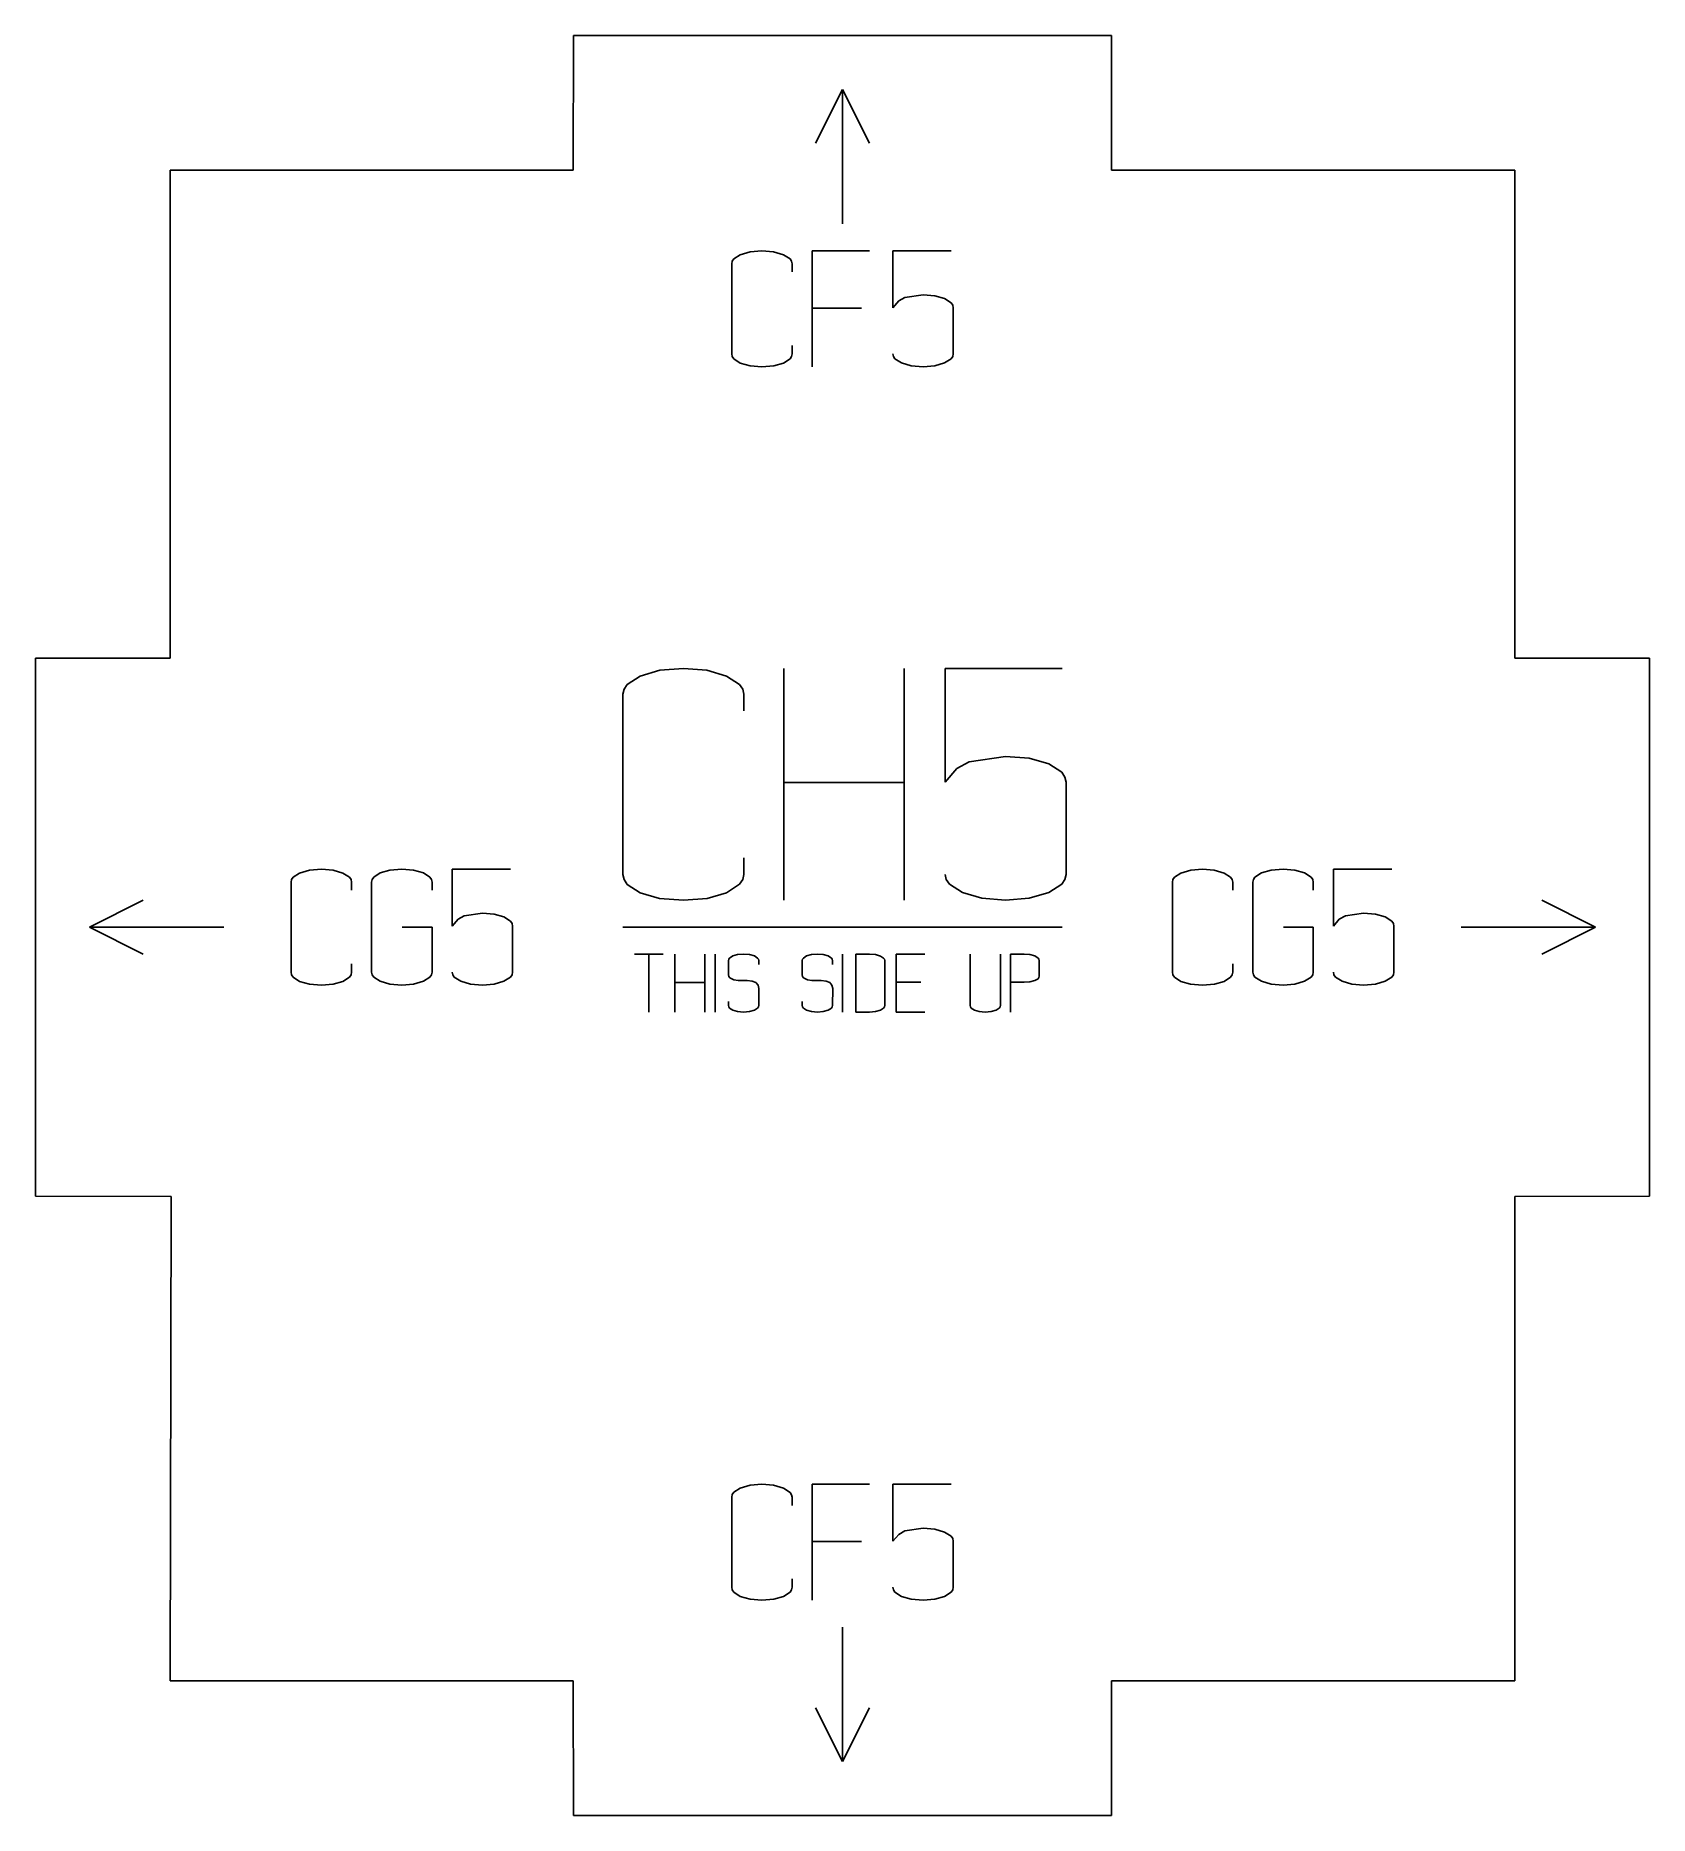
# Model space of a CAD drawing. Header units: millimetres. Extents: x 818.7 to 878.7, y -153.7 to -87.6.
import ezdxf

# ---------------------------------------------------------------- set-up
doc = ezdxf.new("R2010")
doc.units = ezdxf.units.MM
doc.layers.add('coding', color=2, linetype='Continuous')

msp = doc.modelspace()

# ---------------------------------------------------------------- linework, layer by layer
for p, q in [((838.736, -92.574), (838.747, -87.574)), ((838.747, -87.574), (858.747, -87.574)), ((858.747, -87.574), (858.747, -92.574)), ((823.747, -110.711), (823.747, -92.574)), ((823.747, -92.574), (838.736, -92.574)), ((858.747, -92.574), (873.747, -92.574)), ((873.747, -92.574), (873.747, -110.711)), ((818.747, -110.711), (823.747, -110.711)), ((818.747, -130.711), (818.747, -110.711)), ((873.747, -110.711), (878.747, -110.711)), ((878.747, -110.711), (878.747, -130.711)), ((823.789, -130.723), (818.747, -130.711)), ((823.747, -148.729), (823.789, -130.723)), ((878.747, -130.711), (873.747, -130.723)), ((873.747, -148.729), (873.747, -130.723)), ((838.736, -148.729), (823.747, -148.729)), ((838.736, -148.729), (838.747, -153.729)), ((858.747, -148.729), (873.747, -148.729)), ((858.747, -153.729), (858.747, -148.729)), ((838.747, -153.729), (858.747, -153.729))]:
    msp.add_line(p, q)
at = {"layer": 'coding'}
for p, q in [((847.747, -91.574), (848.747, -89.574)), ((848.747, -94.574), (848.747, -89.574)), ((849.747, -91.574), (848.747, -89.574)), ((844.649, -95.959), (844.709, -95.871)), ((844.709, -95.871), (844.948, -95.718)), ((844.948, -95.718), (845.314, -95.61)), ((845.314, -95.61), (845.753, -95.574)), ((845.753, -95.574), (846.187, -95.61)), ((846.187, -95.61), (846.552, -95.718)), ((846.552, -95.718), (846.796, -95.874)), ((846.796, -95.874), (846.857, -95.961)), ((847.62, -97.703), (847.62, -95.574)), ((849.749, -95.574), (847.62, -95.574)), ((852.79, -95.574), (850.617, -95.574)), ((850.617, -95.574), (850.617, -97.691)), ((844.629, -96.055), (844.649, -95.959)), ((844.629, -99.401), (844.629, -96.055)), ((846.857, -95.961), (846.877, -96.055)), ((846.877, -96.361), (846.877, -96.055)), ((851.741, -97.21), (851.067, -97.31)), ((851.741, -97.21), (852.182, -97.245)), ((852.182, -97.245), (852.543, -97.35)), ((847.62, -99.882), (847.62, -97.703)), ((849.45, -97.703), (847.62, -97.703)), ((850.617, -97.691), (850.836, -97.436)), ((851.067, -97.31), (850.836, -97.436)), ((852.543, -97.35), (852.784, -97.506)), ((852.784, -97.506), (852.845, -97.594)), ((852.845, -97.594), (852.865, -97.691)), ((852.865, -97.691), (852.865, -99.401)), ((846.877, -99.095), (846.877, -99.401)), ((844.649, -99.5), (844.629, -99.401)), ((844.709, -99.59), (844.649, -99.5)), ((844.948, -99.745), (844.709, -99.59)), ((845.308, -99.848), (844.948, -99.745)), ((845.753, -99.882), (845.308, -99.848)), ((846.196, -99.848), (845.753, -99.882)), ((846.552, -99.745), (846.196, -99.848)), ((846.796, -99.587), (846.552, -99.745)), ((846.857, -99.498), (846.796, -99.587)), ((846.877, -99.401), (846.857, -99.498)), ((850.617, -99.401), (850.637, -99.498)), ((850.697, -99.586), (850.637, -99.498)), ((850.939, -99.742), (850.697, -99.586)), ((851.3, -99.847), (850.939, -99.742)), ((851.741, -99.882), (851.3, -99.847)), ((852.182, -99.847), (851.741, -99.882)), ((852.543, -99.742), (852.182, -99.847)), ((852.784, -99.586), (852.543, -99.742)), ((852.845, -99.498), (852.784, -99.586)), ((852.865, -99.401), (852.845, -99.498)), ((842.834, -111.095), (841.957, -111.167)), ((843.702, -111.167), (842.834, -111.095)), ((846.568, -115.34), (846.568, -111.095)), ((851.039, -111.095), (851.039, -115.34)), ((856.908, -111.095), (852.562, -111.095)), ((852.562, -115.328), (852.562, -111.095)), ((840.746, -111.688), (840.626, -111.865)), ((841.223, -111.382), (840.746, -111.688)), ((841.957, -111.167), (841.223, -111.382)), ((844.433, -111.382), (843.702, -111.167)), ((844.92, -111.695), (844.433, -111.382)), ((845.041, -111.869), (844.92, -111.695)), ((840.626, -111.865), (840.586, -112.057)), ((840.586, -112.057), (840.586, -118.75)), ((845.082, -112.057), (845.041, -111.869)), ((845.082, -112.669), (845.082, -112.057)), ((853.461, -114.566), (854.81, -114.367)), ((854.81, -114.367), (855.692, -114.437)), ((855.692, -114.437), (856.414, -114.648)), ((852.562, -115.328), (852.999, -114.819)), ((852.999, -114.819), (853.461, -114.566)), ((856.897, -114.958), (856.414, -114.648)), ((856.897, -114.958), (857.017, -115.136)), ((846.568, -115.34), (851.039, -115.34)), ((846.568, -119.711), (846.568, -115.34)), ((851.039, -115.34), (851.039, -119.711)), ((857.017, -115.136), (857.058, -115.328)), ((857.058, -115.328), (857.058, -118.75)), ((845.082, -118.75), (845.082, -118.138)), ((828.267, -118.942), (828.247, -119.038)), ((828.247, -119.038), (828.247, -122.384)), ((828.327, -118.854), (828.267, -118.942)), ((828.565, -118.701), (828.327, -118.854)), ((828.932, -118.593), (828.565, -118.701)), ((829.371, -118.557), (828.932, -118.593)), ((829.371, -118.557), (829.805, -118.593)), ((829.805, -118.593), (830.17, -118.701)), ((830.414, -118.857), (830.17, -118.701)), ((830.475, -118.944), (830.414, -118.857)), ((830.475, -118.944), (830.495, -119.038)), ((830.495, -119.038), (830.495, -119.344)), ((831.258, -118.942), (831.238, -119.038)), ((831.238, -119.038), (831.238, -122.384)), ((831.318, -118.853), (831.258, -118.942)), ((831.318, -118.853), (831.559, -118.698)), ((831.921, -118.592), (831.559, -118.698)), ((831.921, -118.592), (832.362, -118.557)), ((832.362, -118.557), (832.803, -118.592)), ((832.803, -118.592), (833.164, -118.698)), ((833.405, -118.853), (833.164, -118.698)), ((833.405, -118.853), (833.466, -118.942)), ((833.486, -119.038), (833.466, -118.942)), ((833.486, -119.344), (833.486, -119.038)), ((836.408, -118.557), (834.235, -118.557)), ((834.235, -118.557), (834.235, -120.674)), ((840.586, -118.75), (840.626, -118.947)), ((840.626, -118.947), (840.746, -119.127)), ((844.92, -119.121), (845.041, -118.942)), ((845.041, -118.942), (845.082, -118.75)), ((852.562, -118.75), (852.602, -118.942)), ((852.602, -118.942), (852.723, -119.119)), ((857.017, -118.942), (856.897, -119.119)), ((857.058, -118.75), (857.017, -118.942)), ((861.031, -118.942), (861.011, -119.038)), ((861.011, -119.038), (861.011, -122.384)), ((861.091, -118.854), (861.031, -118.942)), ((861.33, -118.701), (861.091, -118.854)), ((861.697, -118.593), (861.33, -118.701)), ((862.135, -118.557), (861.697, -118.593)), ((862.135, -118.557), (862.569, -118.593)), ((862.569, -118.593), (862.935, -118.701)), ((863.178, -118.857), (862.935, -118.701)), ((863.239, -118.944), (863.178, -118.857)), ((863.239, -118.944), (863.259, -119.038)), ((863.259, -119.038), (863.259, -119.344)), ((864.022, -118.942), (864.002, -119.038)), ((864.002, -119.038), (864.002, -122.384)), ((864.083, -118.853), (864.022, -118.942)), ((864.083, -118.853), (864.324, -118.698)), ((864.685, -118.592), (864.324, -118.698)), ((864.685, -118.592), (865.126, -118.557)), ((865.126, -118.557), (865.567, -118.592)), ((865.567, -118.592), (865.929, -118.698)), ((866.17, -118.853), (865.929, -118.698)), ((866.17, -118.853), (866.23, -118.942)), ((866.25, -119.038), (866.23, -118.942)), ((866.25, -119.344), (866.25, -119.038)), ((869.172, -118.557), (866.999, -118.557)), ((866.999, -118.557), (866.999, -120.674)), ((822.747, -119.711), (820.747, -120.711)), ((840.746, -119.127), (841.223, -119.436)), ((841.223, -119.436), (841.944, -119.642)), ((841.944, -119.642), (842.834, -119.711)), ((842.834, -119.711), (843.721, -119.642)), ((843.721, -119.642), (844.433, -119.436)), ((844.433, -119.436), (844.92, -119.121)), ((852.723, -119.119), (853.205, -119.43)), ((853.928, -119.641), (853.205, -119.43)), ((854.81, -119.711), (853.928, -119.641)), ((855.692, -119.641), (854.81, -119.711)), ((856.414, -119.43), (855.692, -119.641)), ((856.897, -119.119), (856.414, -119.43)), ((874.747, -119.711), (876.747, -120.711)), ((834.453, -120.419), (834.684, -120.293)), ((834.684, -120.293), (835.359, -120.193)), ((835.359, -120.193), (835.8, -120.228)), ((836.161, -120.333), (835.8, -120.228)), ((836.161, -120.333), (836.402, -120.489)), ((867.218, -120.419), (867.449, -120.293)), ((867.449, -120.293), (868.123, -120.193)), ((868.123, -120.193), (868.564, -120.228)), ((868.925, -120.333), (868.564, -120.228)), ((868.925, -120.333), (869.167, -120.489)), ((825.747, -120.711), (820.747, -120.711)), ((822.747, -121.711), (820.747, -120.711)), ((832.374, -120.711), (833.486, -120.711)), ((833.486, -120.711), (833.486, -122.384)), ((834.235, -120.674), (834.453, -120.419)), ((836.402, -120.489), (836.463, -120.577)), ((836.463, -120.577), (836.483, -120.674)), ((836.483, -122.384), (836.483, -120.674)), ((840.586, -120.711), (856.908, -120.711)), ((865.139, -120.711), (866.25, -120.711)), ((866.25, -120.711), (866.25, -122.384)), ((866.999, -120.674), (867.218, -120.419)), ((869.167, -120.489), (869.227, -120.577)), ((869.227, -120.577), (869.247, -120.674)), ((869.247, -122.384), (869.247, -120.674)), ((871.747, -120.711), (876.747, -120.711)), ((874.747, -121.711), (876.747, -120.711)), ((841.551, -121.714), (841.011, -121.714)), ((841.011, -121.714), (842.082, -121.714)), ((842.082, -121.714), (841.551, -121.714)), ((841.551, -121.714), (841.551, -123.868)), ((841.551, -123.868), (841.551, -121.714)), ((842.509, -123.868), (842.509, -121.714)), ((842.509, -121.714), (842.509, -122.776)), ((843.627, -122.776), (843.627, -121.714)), ((843.627, -121.714), (843.627, -123.868)), ((844.008, -121.711), (844.008, -123.868)), ((844.849, -121.732), (845.07, -121.714)), ((845.07, -121.714), (844.849, -121.732)), ((845.07, -121.714), (845.29, -121.732)), ((845.29, -121.732), (845.07, -121.714)), ((847.593, -121.732), (847.814, -121.714)), ((847.814, -121.714), (847.593, -121.732)), ((847.814, -121.714), (848.034, -121.732)), ((848.034, -121.732), (847.814, -121.714)), ((848.747, -121.711), (848.747, -123.868)), ((849.247, -123.868), (849.247, -121.714)), ((849.247, -121.714), (849.756, -121.714)), ((849.247, -121.714), (849.247, -123.868)), ((849.756, -121.714), (849.247, -121.714)), ((849.756, -121.714), (849.973, -121.732)), ((849.973, -121.732), (849.756, -121.714)), ((850.746, -123.868), (850.746, -121.714)), ((850.746, -121.714), (851.81, -121.714)), ((851.81, -121.714), (850.746, -121.714)), ((850.746, -121.714), (850.746, -122.76)), ((853.492, -123.628), (853.492, -121.723)), ((853.492, -121.723), (853.492, -123.628)), ((854.616, -121.723), (854.616, -123.628)), ((855.5, -121.714), (854.991, -121.714)), ((854.991, -121.714), (854.991, -122.76)), ((854.991, -123.868), (854.991, -121.714)), ((854.991, -121.714), (855.5, -121.714)), ((855.716, -121.732), (855.5, -121.714)), ((855.5, -121.714), (855.716, -121.732)), ((828.247, -122.384), (828.267, -122.483)), ((830.475, -122.481), (830.495, -122.384)), ((830.495, -122.384), (830.495, -122.078)), ((831.238, -122.384), (831.258, -122.48)), ((833.486, -122.384), (833.466, -122.48)), ((834.235, -122.384), (834.255, -122.48)), ((836.483, -122.384), (836.463, -122.48)), ((844.508, -121.954), (844.518, -121.906)), ((844.518, -121.906), (844.508, -121.954)), ((844.508, -122.488), (844.508, -121.954)), ((844.508, -121.954), (844.508, -122.488)), ((844.518, -121.906), (844.548, -121.862)), ((844.548, -121.862), (844.518, -121.906)), ((844.548, -121.862), (844.668, -121.784)), ((844.668, -121.784), (844.548, -121.862)), ((844.668, -121.784), (844.849, -121.732)), ((844.849, -121.732), (844.668, -121.784)), ((845.29, -121.732), (845.471, -121.784)), ((845.471, -121.784), (845.29, -121.732)), ((845.471, -121.784), (845.591, -121.862)), ((845.591, -121.862), (845.471, -121.784)), ((845.591, -121.862), (845.622, -121.906)), ((845.622, -121.906), (845.591, -121.862)), ((845.622, -121.906), (845.632, -121.954)), ((845.632, -121.954), (845.622, -121.906)), ((845.632, -121.954), (845.632, -122.107)), ((845.632, -122.107), (845.632, -121.954)), ((847.252, -121.954), (847.262, -121.906)), ((847.262, -121.906), (847.252, -121.954)), ((847.252, -122.488), (847.252, -121.954)), ((847.252, -121.954), (847.252, -122.488)), ((847.262, -121.906), (847.292, -121.862)), ((847.292, -121.862), (847.262, -121.906)), ((847.292, -121.862), (847.412, -121.784)), ((847.412, -121.784), (847.292, -121.862)), ((847.412, -121.784), (847.593, -121.732)), ((847.593, -121.732), (847.412, -121.784)), ((848.034, -121.732), (848.215, -121.784)), ((848.215, -121.784), (848.034, -121.732)), ((848.215, -121.784), (848.335, -121.862)), ((848.335, -121.862), (848.215, -121.784)), ((848.335, -121.862), (848.365, -121.906)), ((848.365, -121.906), (848.335, -121.862)), ((848.365, -121.906), (848.376, -121.954)), ((848.376, -121.954), (848.365, -121.906)), ((848.376, -121.954), (848.376, -122.107)), ((848.376, -122.107), (848.376, -121.954)), ((849.973, -121.732), (850.156, -121.786)), ((850.156, -121.786), (849.973, -121.732)), ((850.156, -121.786), (850.277, -121.864)), ((850.277, -121.864), (850.156, -121.786)), ((850.277, -121.864), (850.308, -121.908)), ((850.308, -121.908), (850.277, -121.864)), ((850.308, -121.908), (850.318, -121.954)), ((850.318, -121.954), (850.308, -121.908)), ((850.318, -121.954), (850.318, -123.628)), ((850.318, -123.628), (850.318, -121.954)), ((855.898, -121.784), (855.716, -121.732)), ((855.716, -121.732), (855.898, -121.784)), ((856.021, -121.862), (855.898, -121.784)), ((855.898, -121.784), (856.021, -121.862)), ((856.052, -121.906), (856.021, -121.862)), ((856.021, -121.862), (856.052, -121.906)), ((856.062, -121.955), (856.052, -121.906)), ((856.052, -121.906), (856.062, -121.954)), ((856.062, -121.954), (856.062, -122.538)), ((856.062, -122.538), (856.062, -121.955)), ((861.011, -122.384), (861.031, -122.483)), ((863.239, -122.481), (863.259, -122.384)), ((863.259, -122.384), (863.259, -122.078)), ((864.002, -122.384), (864.022, -122.48)), ((866.25, -122.384), (866.23, -122.48)), ((866.999, -122.384), (867.019, -122.48)), ((869.247, -122.384), (869.227, -122.48)), ((828.267, -122.483), (828.327, -122.573)), ((828.327, -122.573), (828.565, -122.728)), ((828.565, -122.728), (828.926, -122.831)), ((828.926, -122.831), (829.371, -122.865)), ((829.371, -122.865), (829.814, -122.831)), ((829.814, -122.831), (830.17, -122.728)), ((830.17, -122.728), (830.414, -122.57)), ((830.414, -122.57), (830.475, -122.481)), ((831.258, -122.48), (831.318, -122.569)), ((831.318, -122.569), (831.559, -122.725)), ((831.559, -122.725), (831.921, -122.83)), ((831.921, -122.83), (832.362, -122.865)), ((832.362, -122.865), (832.803, -122.83)), ((832.803, -122.83), (833.164, -122.725)), ((833.164, -122.725), (833.405, -122.569)), ((833.405, -122.569), (833.466, -122.48)), ((834.255, -122.48), (834.315, -122.569)), ((834.315, -122.569), (834.556, -122.725)), ((834.918, -122.83), (834.556, -122.725)), ((835.359, -122.865), (834.918, -122.83)), ((835.8, -122.83), (835.359, -122.865)), ((836.161, -122.725), (835.8, -122.83)), ((836.161, -122.725), (836.402, -122.569)), ((836.463, -122.48), (836.402, -122.569)), ((843.627, -122.775), (842.509, -122.775)), ((842.509, -122.775), (842.509, -123.868)), ((842.509, -122.776), (843.627, -122.776)), ((843.627, -123.868), (843.627, -122.775)), ((844.52, -122.542), (844.508, -122.488)), ((844.508, -122.488), (844.52, -122.542)), ((844.556, -122.591), (844.52, -122.542)), ((844.52, -122.542), (844.556, -122.591)), ((844.701, -122.672), (844.556, -122.591)), ((844.556, -122.591), (844.701, -122.672)), ((844.865, -122.692), (844.701, -122.672)), ((844.701, -122.672), (844.865, -122.692)), ((845.205, -122.701), (844.865, -122.692)), ((844.865, -122.692), (845.205, -122.701)), ((845.393, -122.72), (845.205, -122.701)), ((845.205, -122.701), (845.393, -122.72)), ((845.528, -122.775), (845.393, -122.72)), ((845.393, -122.72), (845.528, -122.775)), ((845.61, -122.865), (845.528, -122.775)), ((845.528, -122.775), (845.61, -122.865)), ((845.638, -122.991), (845.61, -122.865)), ((845.61, -122.865), (845.638, -122.991)), ((845.632, -123.628), (845.638, -122.991)), ((845.638, -122.991), (845.632, -123.628)), ((847.264, -122.542), (847.252, -122.488)), ((847.252, -122.488), (847.264, -122.542)), ((847.3, -122.591), (847.264, -122.542)), ((847.264, -122.542), (847.3, -122.591)), ((847.445, -122.672), (847.3, -122.591)), ((847.3, -122.591), (847.445, -122.672)), ((847.609, -122.692), (847.445, -122.672)), ((847.445, -122.672), (847.609, -122.692)), ((847.949, -122.701), (847.609, -122.692)), ((847.609, -122.692), (847.949, -122.701)), ((848.137, -122.72), (847.949, -122.701)), ((847.949, -122.701), (848.137, -122.72)), ((848.272, -122.775), (848.137, -122.72)), ((848.137, -122.72), (848.272, -122.775)), ((848.354, -122.865), (848.272, -122.775)), ((848.272, -122.775), (848.354, -122.865)), ((848.382, -122.991), (848.354, -122.865)), ((848.354, -122.865), (848.382, -122.991)), ((848.376, -123.628), (848.382, -122.991)), ((848.382, -122.991), (848.376, -123.628)), ((850.746, -122.76), (851.66, -122.76)), ((851.66, -122.76), (850.746, -122.76)), ((850.746, -122.76), (850.746, -123.868)), ((854.991, -122.76), (855.5, -122.76)), ((855.5, -122.76), (854.991, -122.76)), ((854.991, -122.76), (854.991, -123.868)), ((855.5, -122.76), (855.716, -122.745)), ((855.716, -122.745), (855.5, -122.76)), ((855.716, -122.745), (855.898, -122.699)), ((855.898, -122.699), (855.716, -122.745)), ((855.898, -122.699), (856.021, -122.628)), ((856.021, -122.628), (855.898, -122.699)), ((856.021, -122.628), (856.052, -122.586)), ((856.052, -122.586), (856.021, -122.628)), ((856.052, -122.586), (856.062, -122.538)), ((856.062, -122.538), (856.052, -122.586)), ((861.031, -122.483), (861.091, -122.573)), ((861.091, -122.573), (861.33, -122.728)), ((861.33, -122.728), (861.69, -122.831)), ((861.69, -122.831), (862.135, -122.865)), ((862.135, -122.865), (862.579, -122.831)), ((862.579, -122.831), (862.935, -122.728)), ((862.935, -122.728), (863.178, -122.57)), ((863.178, -122.57), (863.239, -122.481)), ((864.022, -122.48), (864.083, -122.569)), ((864.083, -122.569), (864.324, -122.725)), ((864.324, -122.725), (864.685, -122.83)), ((864.685, -122.83), (865.126, -122.865)), ((865.126, -122.865), (865.567, -122.83)), ((865.567, -122.83), (865.929, -122.725)), ((865.929, -122.725), (866.17, -122.569)), ((866.17, -122.569), (866.23, -122.48)), ((867.019, -122.48), (867.08, -122.569)), ((867.08, -122.569), (867.321, -122.725)), ((867.682, -122.83), (867.321, -122.725)), ((868.123, -122.865), (867.682, -122.83)), ((868.564, -122.83), (868.123, -122.865)), ((868.925, -122.725), (868.564, -122.83)), ((868.925, -122.725), (869.167, -122.569)), ((869.227, -122.48), (869.167, -122.569)), ((844.508, -123.475), (844.508, -123.628)), ((844.508, -123.628), (844.508, -123.475)), ((844.508, -123.628), (844.518, -123.676)), ((844.518, -123.676), (844.508, -123.628)), ((844.518, -123.676), (844.548, -123.72)), ((844.548, -123.72), (844.518, -123.676)), ((845.591, -123.72), (845.622, -123.676)), ((845.622, -123.676), (845.591, -123.72)), ((845.622, -123.676), (845.632, -123.628)), ((845.632, -123.628), (845.622, -123.676)), ((847.252, -123.475), (847.252, -123.628)), ((847.252, -123.628), (847.252, -123.475)), ((847.252, -123.628), (847.262, -123.676)), ((847.262, -123.676), (847.252, -123.628)), ((847.262, -123.676), (847.292, -123.72)), ((847.292, -123.72), (847.262, -123.676)), ((848.335, -123.72), (848.365, -123.676)), ((848.365, -123.676), (848.335, -123.72)), ((848.365, -123.676), (848.376, -123.628)), ((848.376, -123.628), (848.365, -123.676)), ((850.308, -123.676), (850.277, -123.721)), ((850.277, -123.721), (850.308, -123.676)), ((850.318, -123.628), (850.308, -123.676)), ((850.308, -123.676), (850.318, -123.628)), ((853.502, -123.676), (853.492, -123.628)), ((853.492, -123.628), (853.502, -123.676)), ((853.533, -123.72), (853.502, -123.676)), ((853.502, -123.676), (853.533, -123.72)), ((854.606, -123.676), (854.576, -123.72)), ((854.576, -123.72), (854.606, -123.676)), ((854.616, -123.628), (854.606, -123.676)), ((844.548, -123.72), (844.668, -123.798)), ((844.668, -123.798), (844.548, -123.72)), ((844.668, -123.798), (844.849, -123.851)), ((844.849, -123.851), (844.668, -123.798)), ((844.849, -123.851), (845.07, -123.868)), ((845.07, -123.868), (844.849, -123.851)), ((845.07, -123.868), (845.29, -123.851)), ((845.29, -123.851), (845.07, -123.868)), ((845.29, -123.851), (845.471, -123.798)), ((845.471, -123.798), (845.29, -123.851)), ((845.471, -123.798), (845.591, -123.72)), ((845.591, -123.72), (845.471, -123.798)), ((847.292, -123.72), (847.412, -123.798)), ((847.412, -123.798), (847.292, -123.72)), ((847.412, -123.798), (847.593, -123.851)), ((847.593, -123.851), (847.412, -123.798)), ((847.593, -123.851), (847.814, -123.868)), ((847.814, -123.868), (847.593, -123.851)), ((847.814, -123.868), (848.034, -123.851)), ((848.034, -123.851), (847.814, -123.868)), ((848.034, -123.851), (848.215, -123.798)), ((848.215, -123.798), (848.034, -123.851)), ((848.215, -123.798), (848.335, -123.72)), ((848.335, -123.72), (848.215, -123.798)), ((849.756, -123.868), (849.247, -123.868)), ((849.247, -123.868), (849.756, -123.868)), ((849.978, -123.851), (849.756, -123.868)), ((849.756, -123.868), (849.978, -123.851)), ((850.156, -123.799), (849.978, -123.851)), ((849.978, -123.851), (850.156, -123.799)), ((850.277, -123.721), (850.156, -123.799)), ((850.156, -123.799), (850.277, -123.721)), ((850.746, -123.868), (851.81, -123.868)), ((851.81, -123.868), (850.746, -123.868)), ((853.653, -123.798), (853.533, -123.72)), ((853.533, -123.72), (853.653, -123.798)), ((853.834, -123.851), (853.653, -123.798)), ((853.653, -123.798), (853.834, -123.851)), ((854.054, -123.868), (853.834, -123.851)), ((853.834, -123.851), (854.054, -123.868)), ((854.275, -123.851), (854.054, -123.868)), ((854.054, -123.868), (854.275, -123.851)), ((854.456, -123.798), (854.275, -123.851)), ((854.275, -123.851), (854.456, -123.798)), ((854.576, -123.72), (854.456, -123.798)), ((854.456, -123.798), (854.576, -123.72)), ((844.709, -141.718), (844.948, -141.565)), ((844.948, -141.565), (845.314, -141.457)), ((845.314, -141.457), (845.753, -141.421)), ((845.753, -141.421), (846.187, -141.457)), ((846.187, -141.457), (846.552, -141.565)), ((846.552, -141.565), (846.796, -141.721)), ((847.62, -143.55), (847.62, -141.421)), ((849.749, -141.421), (847.62, -141.421)), ((852.79, -141.421), (850.617, -141.421)), ((850.617, -141.421), (850.617, -143.538)), ((844.629, -141.902), (844.649, -141.806)), ((844.629, -145.248), (844.629, -141.902)), ((844.649, -141.806), (844.709, -141.718)), ((846.796, -141.721), (846.857, -141.808)), ((846.857, -141.808), (846.877, -141.902)), ((846.877, -142.208), (846.877, -141.902)), ((847.62, -145.729), (847.62, -143.55)), ((849.45, -143.55), (847.62, -143.55)), ((850.617, -143.538), (850.836, -143.283)), ((851.067, -143.157), (850.836, -143.283)), ((851.741, -143.057), (851.067, -143.157)), ((851.741, -143.057), (852.182, -143.092)), ((852.182, -143.092), (852.543, -143.197)), ((852.543, -143.197), (852.784, -143.353)), ((852.784, -143.353), (852.845, -143.441)), ((852.845, -143.441), (852.865, -143.538)), ((852.865, -143.538), (852.865, -145.248)), ((844.649, -145.347), (844.629, -145.248)), ((844.709, -145.437), (844.649, -145.347)), ((844.948, -145.592), (844.709, -145.437)), ((846.796, -145.434), (846.552, -145.592)), ((846.857, -145.345), (846.796, -145.434)), ((846.877, -145.248), (846.857, -145.345)), ((846.877, -144.942), (846.877, -145.248)), ((850.617, -145.248), (850.637, -145.345)), ((850.697, -145.433), (850.637, -145.345)), ((850.939, -145.589), (850.697, -145.433)), ((852.784, -145.433), (852.543, -145.589)), ((852.845, -145.345), (852.784, -145.433)), ((852.865, -145.248), (852.845, -145.345)), ((845.308, -145.695), (844.948, -145.592)), ((845.753, -145.729), (845.308, -145.695)), ((846.196, -145.695), (845.753, -145.729)), ((846.552, -145.592), (846.196, -145.695)), ((851.3, -145.694), (850.939, -145.589)), ((851.741, -145.729), (851.3, -145.694)), ((852.182, -145.694), (851.741, -145.729)), ((852.543, -145.589), (852.182, -145.694)), ((848.747, -146.729), (848.747, -151.729)), ((847.747, -149.729), (848.747, -151.729)), ((849.747, -149.729), (848.747, -151.729))]:
    msp.add_line(p, q, dxfattribs=at)

doc.saveas('drawing.dxf')
